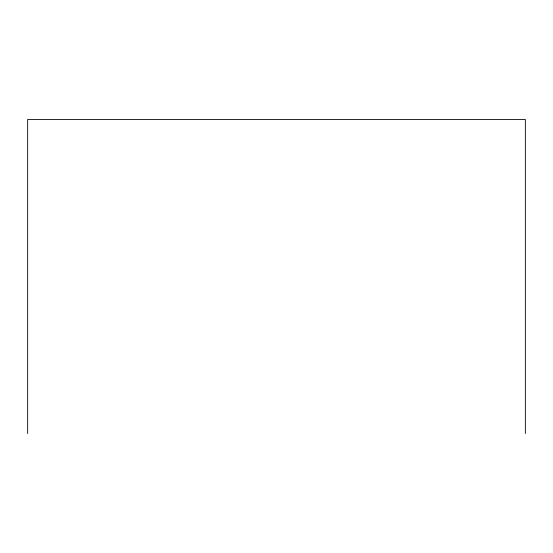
<?xml version="1.0" encoding="UTF-8"?>
<svg xmlns="http://www.w3.org/2000/svg" width="553" height="553" viewBox="0 0 553 553"><rect width="100%" height="100%" fill="white"/><g stroke="black" fill="none" stroke-linecap="round" stroke-linejoin="round"><path stroke-width="0.83" d="M525.35 433.504L525.35 119.496L27.65 119.496L27.65 433.504"/></g></svg>
